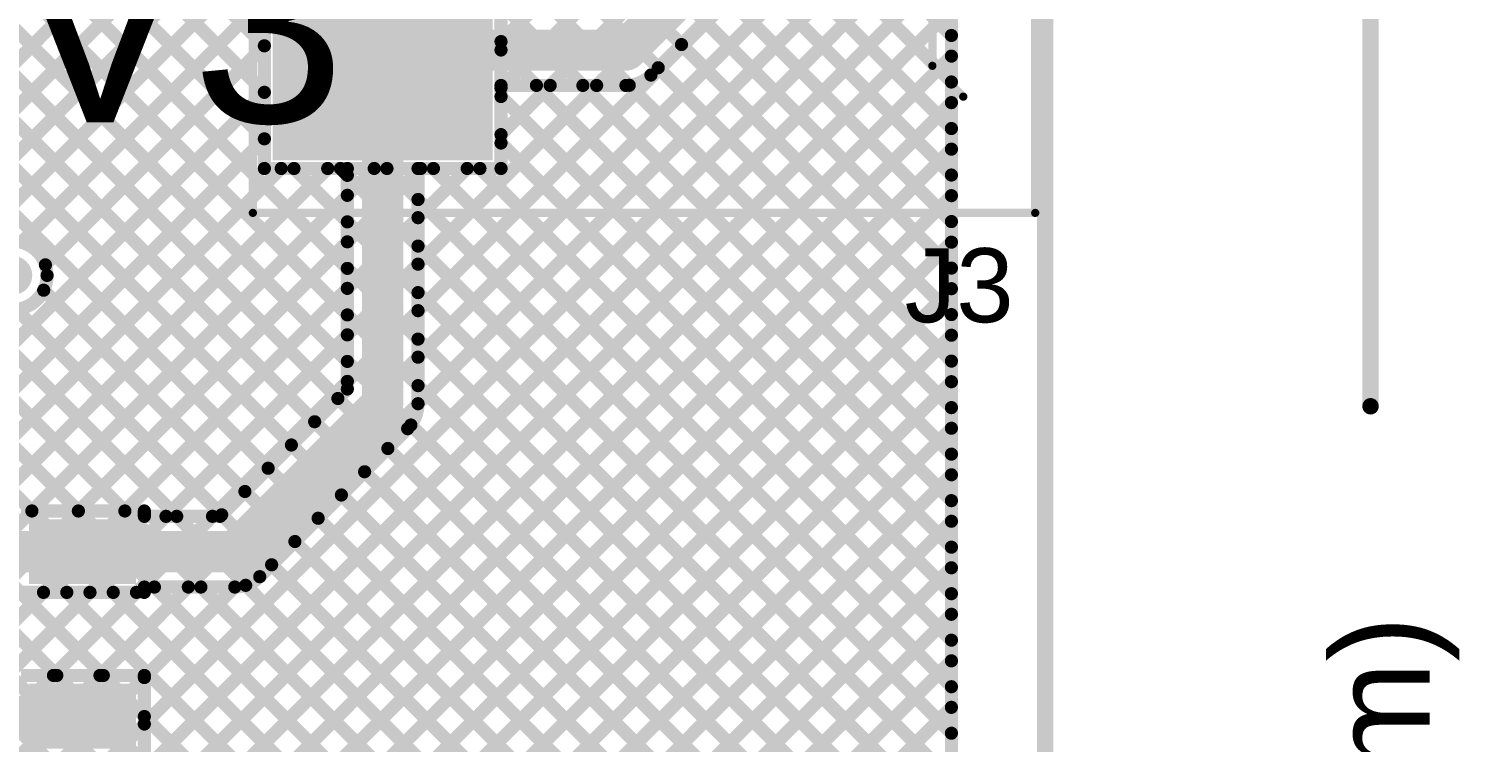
# Model space of a CAD drawing. Header units: millimetres. Extents: x -0.08 to 7.12, y -0.08 to 3.98.
# Drawn here: x 6.246 to 7.116, y 1.942 to 2.376 of the extents above; entities that cross this region are included whole.
import ezdxf

# ---------------------------------------------------------------- set-up
doc = ezdxf.new("R2010")
doc.units = ezdxf.units.MM
doc.header["$MEASUREMENT"] = 0
for name, color, linetype in [('BottomLayer', 5, 'Continuous'), ('BottomSolder', 6, 'Continuous'), ('Mechanical1', 6, 'Continuous'), ('Mechanical2', 216, 'Continuous'), ('MultiLayer', 9, 'Continuous'), ('PadHoleLayer', 156, 'Continuous'), ('TopLayer', 1, 'Continuous'), ('TopOverlay', 2, 'Continuous'), ('TopPaste', 8, 'Continuous'), ('TopSolder', 216, 'Continuous')]:
    doc.layers.add(name, color=color, linetype=linetype)
doc.styles.add('Arial', font='', dxfattribs={"height": 0.2})
doc.styles.get('Arial').set_extended_font_data('Arial')

# ---------------------------------------------------------------- blocks, each defined once
blk = doc.blocks.new('DB2ER_5_08_4P_GN_18')
at = {"layer": 'BottomLayer'}
blk.add_hatch(color=5, dxfattribs=at).paths.add_polyline_path([(-0.06299, 0.06299), (0.06299, 0.06299), (0.06299, -0.06299), (-0.06299, -0.06299)])
h = blk.add_hatch(color=5, dxfattribs=at)
edge = h.paths.add_edge_path()
edge.add_arc((0.2, 0), 0.06299, 0, 360)
h = blk.add_hatch(color=5, dxfattribs=at)
edge = h.paths.add_edge_path()
edge.add_arc((0.4, 0), 0.06299, 0, 360)
h = blk.add_hatch(color=5, dxfattribs=at)
edge = h.paths.add_edge_path()
edge.add_arc((0.6, 0), 0.06299, 0, 360)
at = {"layer": 'BottomSolder'}
blk.add_hatch(color=6, dxfattribs=at).paths.add_polyline_path([(-0.06699, 0.06699), (0.06699, 0.06699), (0.06699, -0.06699), (-0.06699, -0.06699)])
h = blk.add_hatch(color=6, dxfattribs=at)
edge = h.paths.add_edge_path()
edge.add_arc((0.2, 0), 0.06699, 0, 360)
h = blk.add_hatch(color=6, dxfattribs=at)
edge = h.paths.add_edge_path()
edge.add_arc((0.4, 0), 0.06699, 0, 360)
h = blk.add_hatch(color=6, dxfattribs=at)
edge = h.paths.add_edge_path()
edge.add_arc((0.6, 0), 0.06699, 0, 360)
at = {"layer": 'MultiLayer'}
blk.add_hatch(color=9, dxfattribs=at).paths.add_polyline_path([(-0.06299, 0.06299), (0.06299, 0.06299), (0.06299, -0.06299), (-0.06299, -0.06299)])
h = blk.add_hatch(color=9, dxfattribs=at)
edge = h.paths.add_edge_path()
edge.add_arc((0.2, 0), 0.06299, 0, 360)
h = blk.add_hatch(color=9, dxfattribs=at)
edge = h.paths.add_edge_path()
edge.add_arc((0.4, 0), 0.06299, 0, 360)
h = blk.add_hatch(color=9, dxfattribs=at)
edge = h.paths.add_edge_path()
edge.add_arc((0.6, 0), 0.06299, 0, 360)
at = {"layer": 'PadHoleLayer'}
h = blk.add_hatch(color=156, dxfattribs=at)
edge = h.paths.add_edge_path()
edge.add_arc((0, 0), 0.0315, 0, 360)
h = blk.add_hatch(color=156, dxfattribs=at)
edge = h.paths.add_edge_path()
edge.add_arc((0.2, 0), 0.0315, 0, 360)
h = blk.add_hatch(color=156, dxfattribs=at)
edge = h.paths.add_edge_path()
edge.add_arc((0.4, 0), 0.0315, 0, 360)
h = blk.add_hatch(color=156, dxfattribs=at)
edge = h.paths.add_edge_path()
edge.add_arc((0.6, 0), 0.0315, 0, 360)
at = {"layer": 'TopLayer'}
blk.add_hatch(color=1, dxfattribs=at).paths.add_polyline_path([(-0.06299, 0.06299), (0.06299, 0.06299), (0.06299, -0.06299), (-0.06299, -0.06299)])
h = blk.add_hatch(color=1, dxfattribs=at)
edge = h.paths.add_edge_path()
edge.add_arc((0.2, 0), 0.06299, 0, 360)
h = blk.add_hatch(color=1, dxfattribs=at)
edge = h.paths.add_edge_path()
edge.add_arc((0.4, 0), 0.06299, 0, 360)
h = blk.add_hatch(color=1, dxfattribs=at)
edge = h.paths.add_edge_path()
edge.add_arc((0.6, 0), 0.06299, 0, 360)
at = {"layer": 'TopSolder'}
blk.add_hatch(color=216, dxfattribs=at).paths.add_polyline_path([(-0.06699, 0.06699), (0.06699, 0.06699), (0.06699, -0.06699), (-0.06699, -0.06699)])
h = blk.add_hatch(color=216, dxfattribs=at)
edge = h.paths.add_edge_path()
edge.add_arc((0.2, 0), 0.06699, 0, 360)
h = blk.add_hatch(color=216, dxfattribs=at)
edge = h.paths.add_edge_path()
edge.add_arc((0.4, 0), 0.06699, 0, 360)
h = blk.add_hatch(color=216, dxfattribs=at)
edge = h.paths.add_edge_path()
edge.add_arc((0.6, 0), 0.06699, 0, 360)
at = {"layer": 'TopOverlay', "const_width": 0.005}
for points in [[(-0.099, 0.079), (-0.099, -0.397)], [(0.699, 0.079), (-0.099, 0.079)], [(0.699, 0.079), (0.699, -0.397)], [(-0.00956, -0.33443), (-0.02833, -0.3532)], [(-0.00956, -0.33443), (0.02699, -0.33443)], [(0.02699, -0.33443), (0.04576, -0.3532)], [(0.19344, -0.33343), (0.17467, -0.3522)], [(0.19344, -0.33343), (0.22999, -0.33343)], [(0.22999, -0.33343), (0.24876, -0.3522)], [(0.38414, -0.33443), (0.36537, -0.3532)], [(0.38414, -0.33443), (0.42069, -0.33443)], [(0.42069, -0.33443), (0.43946, -0.3532)], [(0.58414, -0.33443), (0.56537, -0.3532)], [(0.58414, -0.33443), (0.62069, -0.33443)], [(0.62069, -0.33443), (0.63946, -0.3532)], [(0.699, -0.397), (-0.099, -0.397)]]:
    blk.add_lwpolyline(points, dxfattribs=at)
at = {"layer": 'TopOverlay', "const_width": 0.0025}
for points in [[(-0.10025, 0.079, 1), (-0.09775, 0.079, 1)], [(-0.10025, 0.079, 1), (-0.09775, 0.079, 1)], [(0.69775, 0.079, 1), (0.70025, 0.079, 1)], [(0.69775, 0.079, 1), (0.70025, 0.079, 1)], [(-0.01081, -0.33443, 1), (-0.00831, -0.33443, 1)], [(-0.01081, -0.33443, 1), (-0.00831, -0.33443, 1)], [(0.02574, -0.33443, 1), (0.02824, -0.33443, 1)], [(0.02574, -0.33443, 1), (0.02824, -0.33443, 1)], [(0.19219, -0.33343, 1), (0.19469, -0.33343, 1)], [(0.19219, -0.33343, 1), (0.19469, -0.33343, 1)], [(0.22874, -0.33343, 1), (0.23124, -0.33343, 1)], [(0.22874, -0.33343, 1), (0.23124, -0.33343, 1)], [(0.38289, -0.33443, 1), (0.38539, -0.33443, 1)], [(0.38289, -0.33443, 1), (0.38539, -0.33443, 1)], [(0.41944, -0.33443, 1), (0.42194, -0.33443, 1)], [(0.41944, -0.33443, 1), (0.42194, -0.33443, 1)], [(0.58289, -0.33443, 1), (0.58539, -0.33443, 1)], [(0.58289, -0.33443, 1), (0.58539, -0.33443, 1)], [(0.61944, -0.33443, 1), (0.62194, -0.33443, 1)], [(0.61944, -0.33443, 1), (0.62194, -0.33443, 1)], [(-0.02958, -0.3532, 1), (-0.02708, -0.3532, 1)], [(0.04451, -0.3532, 1), (0.04701, -0.3532, 1)], [(0.17342, -0.3522, 1), (0.17592, -0.3522, 1)], [(0.24751, -0.3522, 1), (0.25001, -0.3522, 1)], [(0.36412, -0.3532, 1), (0.36662, -0.3532, 1)], [(0.43821, -0.3532, 1), (0.44071, -0.3532, 1)], [(0.56412, -0.3532, 1), (0.56662, -0.3532, 1)], [(0.63821, -0.3532, 1), (0.64071, -0.3532, 1)], [(-0.10025, -0.397, 1), (-0.09775, -0.397, 1)], [(-0.10025, -0.397, 1), (-0.09775, -0.397, 1)], [(0.69775, -0.397, 1), (0.70025, -0.397, 1)], [(0.69775, -0.397, 1), (0.70025, -0.397, 1)]]:
    blk.add_lwpolyline(points, format="xyb", close=True, dxfattribs=at)
blk = doc.blocks.new('SOP_4_2_54_27')
at = {"layer": 'TopLayer'}
for points in [[(-0.15157, 0.06575), (-0.09449, 0.06575), (-0.09449, 0.03425), (-0.15157, 0.03425)], [(0.09449, 0.06575), (0.15157, 0.06575), (0.15157, 0.03425), (0.09449, 0.03425)], [(-0.15157, -0.03425), (-0.09449, -0.03425), (-0.09449, -0.06575), (-0.15157, -0.06575)], [(0.09449, -0.03425), (0.15157, -0.03425), (0.15157, -0.06575), (0.09449, -0.06575)]]:
    blk.add_hatch(color=1, dxfattribs=at).paths.add_polyline_path(points)
at = {"layer": 'TopPaste'}
for points in [[(-0.15157, 0.06575), (-0.09449, 0.06575), (-0.09449, 0.03425), (-0.15157, 0.03425)], [(0.09449, 0.06575), (0.15157, 0.06575), (0.15157, 0.03425), (0.09449, 0.03425)], [(-0.15157, -0.03425), (-0.09449, -0.03425), (-0.09449, -0.06575), (-0.15157, -0.06575)], [(0.09449, -0.03425), (0.15157, -0.03425), (0.15157, -0.06575), (0.09449, -0.06575)]]:
    blk.add_hatch(color=8, dxfattribs=at).paths.add_polyline_path(points)
at = {"layer": 'TopSolder'}
for points in [[(-0.15557, 0.06975), (-0.09049, 0.06975), (-0.09049, 0.03025), (-0.15557, 0.03025)], [(0.09049, 0.06975), (0.15557, 0.06975), (0.15557, 0.03025), (0.09049, 0.03025)], [(-0.15557, -0.03025), (-0.09049, -0.03025), (-0.09049, -0.06975), (-0.15557, -0.06975)], [(0.09049, -0.03025), (0.15557, -0.03025), (0.15557, -0.06975), (0.09049, -0.06975)]]:
    blk.add_hatch(color=216, dxfattribs=at).paths.add_polyline_path(points)
at = {"layer": 'TopOverlay', "const_width": 0.005}
for points in [[(-0.052, 0.081), (0.066, 0.081)], [(-0.163, 0.048), (-0.163, 0.058)], [(-0.163, 0.058), (-0.158, 0.053)], [(-0.163, 0.048), (-0.158, 0.053)], [(-0.052, -0.081), (0.066, -0.081)]]:
    blk.add_lwpolyline(points, dxfattribs=at)
at = {"layer": 'TopOverlay', "const_width": 0.0025}
for points in [[(-0.05325, 0.081, 1), (-0.05075, 0.081, 1)], [(0.06475, 0.081, 1), (0.06725, 0.081, 1)], [(-0.16425, 0.058, 1), (-0.16175, 0.058, 1)], [(-0.16425, 0.058, 1), (-0.16175, 0.058, 1)], [(-0.15925, 0.053, 1), (-0.15675, 0.053, 1)], [(-0.15925, 0.053, 1), (-0.15675, 0.053, 1)], [(-0.16425, 0.048, 1), (-0.16175, 0.048, 1)], [(-0.16425, 0.048, 1), (-0.16175, 0.048, 1)], [(-0.05325, -0.081, 1), (-0.05075, -0.081, 1)], [(0.06475, -0.081, 1), (0.06725, -0.081, 1)]]:
    blk.add_lwpolyline(points, format="xyb", close=True, dxfattribs=at)

msp = doc.modelspace()

# ---------------------------------------------------------------- hatches: boundary and pattern name
at = {"layer": 'BottomLayer'}
h = msp.add_hatch(color=5, dxfattribs=at)
edge = h.paths.add_edge_path()
edge.add_arc((6.236, 2.226), 0.01181, 0, 360)
at = {"layer": 'TopLayer'}
h = msp.add_hatch(color=1, dxfattribs=at)
edge = h.paths.add_edge_path()
edge.add_arc((6.236, 2.226), 0.01181, 0, 360)

# ---------------------------------------------------------------- linework, layer by layer
at = {"layer": 'BottomLayer', "const_width": 0.008}
for points in [[(6.807, 1.435), (6.807, 3.6991)], [(5.57954, 3.17507), (6.38901, 2.3656)], [(5.5654, 3.16092), (6.38901, 2.33731)], [(5.55126, 3.14678), (6.38901, 2.30903)], [(5.53712, 3.13264), (6.807, 1.86275)], [(5.52297, 3.1185), (6.807, 1.83447)], [(5.50883, 3.10435), (6.807, 1.80619)], [(5.49469, 3.09021), (6.807, 1.7779)], [(5.48055, 3.07607), (6.807, 1.74962)], [(5.4664, 3.06193), (6.807, 1.72133)], [(5.45226, 3.04779), (6.807, 1.69305)], [(6.48407, 2.6948), (6.807, 2.37187)], [(6.45957, 2.69102), (6.807, 2.34359)], [(6.53299, 2.36817), (6.807, 2.64218)], [(6.53299, 2.33989), (6.807, 2.6139)], [(6.5234, 2.5989), (6.807, 2.3153)], [(6.53299, 2.3116), (6.807, 2.58561)], [(6.17701, 1.92734), (6.807, 2.55733)], [(6.53297, 2.56105), (6.807, 2.28702)], [(6.17701, 1.89905), (6.807, 2.52904)], [(6.5283, 2.53743), (6.807, 2.25873)], [(6.12298, 2.241), (6.40272, 2.52074)], [(6.51818, 2.51926), (6.807, 2.23045)], [(6.15126, 2.241), (6.41659, 2.50633)], [(6.50395, 2.50522), (6.807, 2.20217)], [(6.17701, 1.87077), (6.807, 2.50076)], [(6.17954, 2.241), (6.43458, 2.49603)], [(6.48556, 2.49533), (6.807, 2.17388)], [(6.18447, 1.84994), (6.807, 2.47248)], [(6.19861, 1.8358), (6.807, 2.44419)], [(6.38901, 2.29101), (6.38901, 2.43499)], [(6.53299, 2.29101), (6.53299, 2.43499)], [(6.20783, 2.241), (6.38901, 2.42218)], [(6.21275, 1.82166), (6.807, 2.41591)], [(6.53299, 2.4196), (6.807, 2.1456)], [(6.24125, 2.24614), (6.38901, 2.39389)], [(6.53299, 2.39132), (6.807, 2.11731)], [(6.22689, 1.80751), (6.807, 2.38762)], [(6.2558, 2.2324), (6.38901, 2.36561)], [(6.24103, 1.79337), (6.807, 2.35934)], [(6.53299, 2.36304), (6.807, 2.08903)], [(6.17701, 2.12533), (6.38901, 2.33733)], [(6.25518, 1.77923), (6.807, 2.33105)], [(6.53299, 2.33475), (6.807, 2.06074)], [(6.17701, 2.09704), (6.38901, 2.30904)], [(6.26932, 1.76509), (6.807, 2.30277)], [(6.53299, 2.30647), (6.807, 2.03246)], [(6.17701, 1.98391), (6.48411, 2.29101)], [(6.17701, 1.95562), (6.5124, 2.29101)], [(6.17701, 2.04047), (6.42754, 2.29101)], [(6.17701, 2.06876), (6.39926, 2.29101)], [(6.17701, 2.01219), (6.45583, 2.29101)], [(6.38901, 2.29101), (6.53299, 2.29101)], [(6.40703, 2.29101), (6.807, 1.89104)], [(6.43531, 2.29101), (6.807, 1.91932)], [(6.4636, 2.29101), (6.807, 1.94761)], [(6.49188, 2.29101), (6.807, 1.97589)], [(6.52017, 2.29101), (6.807, 2.00418)], [(6.28346, 1.75095), (6.807, 2.27449)], [(6.2976, 1.7368), (6.807, 2.2462)], [(6.25476, 2.217), (6.807, 1.66476)], [(6.31174, 1.72266), (6.807, 2.21792)], [(6.17591, 2.211), (6.807, 1.57991)], [(6.2042, 2.211), (6.807, 1.6082)], [(6.23818, 2.2053), (6.807, 1.63648)], [(6.32589, 1.70852), (6.807, 2.18963)], [(6.17701, 2.18162), (6.807, 1.55163)], [(6.34003, 1.69438), (6.807, 2.16135)], [(6.17701, 2.15333), (6.807, 1.52334)], [(6.35417, 1.68023), (6.807, 2.13306)], [(6.17701, 2.12505), (6.807, 1.49506)], [(6.36831, 1.66609), (6.807, 2.10478)], [(6.17701, 2.09677), (6.807, 1.46677)], [(6.38246, 1.65195), (6.807, 2.0765)], [(6.17701, 2.06848), (6.807, 1.43849)], [(6.3966, 1.63781), (6.807, 2.04821)], [(6.17701, 2.0402), (6.78221, 1.435)], [(6.41074, 1.62367), (6.807, 2.01993)], [(6.17701, 2.01192), (6.75393, 1.435)], [(6.42488, 1.60952), (6.807, 1.99164)], [(6.43902, 1.59538), (6.807, 1.96336)]]:
    msp.add_lwpolyline(points, dxfattribs=at)
at = {"layer": 'BottomLayer', "const_width": 0.004}
for points in [[(6.38701, 2.36561, 1), (6.39101, 2.36561, 1)], [(6.38701, 2.3656, 1), (6.39101, 2.3656, 1)], [(6.53099, 2.36817, 1), (6.53499, 2.36817, 1)], [(6.805, 2.37187, 1), (6.809, 2.37187, 1)], [(6.53099, 2.36304, 1), (6.53499, 2.36304, 1)], [(6.805, 2.35934, 1), (6.809, 2.35934, 1)], [(6.53099, 2.33989, 1), (6.53499, 2.33989, 1)], [(6.805, 2.34359, 1), (6.809, 2.34359, 1)], [(6.38701, 2.33733, 1), (6.39101, 2.33733, 1)], [(6.38701, 2.33731, 1), (6.39101, 2.33731, 1)], [(6.53099, 2.33475, 1), (6.53499, 2.33475, 1)], [(6.805, 2.33105, 1), (6.809, 2.33105, 1)], [(6.53099, 2.3116, 1), (6.53499, 2.3116, 1)], [(6.805, 2.3153, 1), (6.809, 2.3153, 1)], [(6.38701, 2.30904, 1), (6.39101, 2.30904, 1)], [(6.38701, 2.30903, 1), (6.39101, 2.30903, 1)], [(6.53099, 2.30647, 1), (6.53499, 2.30647, 1)], [(6.805, 2.30277, 1), (6.809, 2.30277, 1)], [(6.38701, 2.29101, 1), (6.39101, 2.29101, 1)], [(6.38701, 2.29101, 1), (6.39101, 2.29101, 1)], [(6.39726, 2.29101, 1), (6.40126, 2.29101, 1)], [(6.40503, 2.29101, 1), (6.40903, 2.29101, 1)], [(6.42554, 2.29101, 1), (6.42954, 2.29101, 1)], [(6.43331, 2.29101, 1), (6.43731, 2.29101, 1)], [(6.45383, 2.29101, 1), (6.45783, 2.29101, 1)], [(6.4616, 2.29101, 1), (6.4656, 2.29101, 1)], [(6.48211, 2.29101, 1), (6.48611, 2.29101, 1)], [(6.48988, 2.29101, 1), (6.49388, 2.29101, 1)], [(6.5104, 2.29101, 1), (6.5144, 2.29101, 1)], [(6.51817, 2.29101, 1), (6.52217, 2.29101, 1)], [(6.53099, 2.29101, 1), (6.53499, 2.29101, 1)], [(6.53099, 2.29101, 1), (6.53499, 2.29101, 1)], [(6.805, 2.28702, 1), (6.809, 2.28702, 1)], [(6.805, 2.27449, 1), (6.809, 2.27449, 1)], [(6.805, 2.25873, 1), (6.809, 2.25873, 1)], [(6.805, 2.2462, 1), (6.809, 2.2462, 1)], [(6.2538, 2.2324, 1), (6.2578, 2.2324, 1)], [(6.25481, 2.226, 1), (6.25881, 2.226, 1)], [(6.25481, 2.226, 1), (6.25881, 2.226, 1)], [(6.805, 2.23045, 1), (6.809, 2.23045, 1)], [(6.25276, 2.217, 1), (6.25676, 2.217, 1)], [(6.805, 2.21792, 1), (6.809, 2.21792, 1)], [(6.805, 2.20217, 1), (6.809, 2.20217, 1)], [(6.805, 2.18963, 1), (6.809, 2.18963, 1)], [(6.805, 2.17388, 1), (6.809, 2.17388, 1)], [(6.805, 2.16135, 1), (6.809, 2.16135, 1)], [(6.805, 2.1456, 1), (6.809, 2.1456, 1)], [(6.805, 2.13306, 1), (6.809, 2.13306, 1)], [(6.805, 2.11731, 1), (6.809, 2.11731, 1)], [(6.805, 2.10478, 1), (6.809, 2.10478, 1)], [(6.805, 2.08903, 1), (6.809, 2.08903, 1)], [(6.805, 2.0765, 1), (6.809, 2.0765, 1)], [(6.805, 2.06074, 1), (6.809, 2.06074, 1)], [(6.805, 2.04821, 1), (6.809, 2.04821, 1)], [(6.805, 2.03246, 1), (6.809, 2.03246, 1)], [(6.805, 2.01993, 1), (6.809, 2.01993, 1)], [(6.805, 2.00418, 1), (6.809, 2.00418, 1)], [(6.805, 1.99164, 1), (6.809, 1.99164, 1)], [(6.805, 1.97589, 1), (6.809, 1.97589, 1)], [(6.805, 1.96336, 1), (6.809, 1.96336, 1)], [(6.805, 1.94761, 1), (6.809, 1.94761, 1)]]:
    msp.add_lwpolyline(points, format="xyb", close=True, dxfattribs=at)
at = {"layer": 'BottomLayer', "const_width": 0.008}
for points in [[(6.22157, 2.241, -0.661143), (6.25681, 2.226)], [(6.25681, 2.226, -0.661143), (6.22157, 2.211)]]:
    msp.add_lwpolyline(points, format="xyb", dxfattribs=at)
at = {"layer": 'Mechanical1', "const_width": 0.01}
msp.add_lwpolyline([(7.062, 2.14641), (7.062, 3.832)], dxfattribs=at)
at = {"layer": 'Mechanical1', "const_width": 0.005}
msp.add_lwpolyline([(7.0595, 2.14641, 1), (7.0645, 2.14641, 1)], format="xyb", close=True, dxfattribs=at)
at = {"layer": 'Mechanical2', "const_width": 0.01}
msp.add_lwpolyline([(6.864, 3.832), (6.864, -0.079)], dxfattribs=at)
at = {"layer": 'TopLayer'}
for points, const_width in [([(6.807, 1.435), (6.807, 3.6991)], 0.008), ([(5.0737, 3.5112), (6.43375, 2.15115)], 0.008), ([(5.10199, 3.5112), (6.4395, 2.17369)], 0.008), ([(5.13027, 3.5112), (6.4395, 2.20197)], 0.008), ([(5.15856, 3.5112), (6.4395, 2.23025)], 0.008), ([(5.18684, 3.5112), (6.38901, 2.30903)], 0.008), ([(5.21513, 3.5112), (6.38901, 2.33731)], 0.008), ([(5.24341, 3.5112), (6.38901, 2.3656)], 0.008), ([(5.444, 3.11262), (6.41961, 2.13701)], 0.008), ([(5.444, 3.08433), (6.40546, 2.12287)], 0.008), ([(5.444, 3.05605), (6.39132, 2.10873)], 0.008), ([(6.4825, 2.20454), (6.807, 2.52904)], 0.008), ([(5.95898, 2.077), (6.40272, 2.52074)], 0.008), ([(6.15843, 2.24817), (6.41659, 2.50633)], 0.008), ([(6.18672, 2.24817), (6.43458, 2.49603)], 0.008), ([(6.4825, 2.17626), (6.807, 2.50076)], 0.008), ([(6.609, 2.363), (6.717, 2.471)], 0.025), ([(6.4825, 2.14798), (6.807, 2.47248)], 0.008), ([(6.6242, 2.3478), (6.7322, 2.4558)], 0.008), ([(6.72764, 2.45123), (6.807, 2.37187)], 0.008), ([(6.316, 1.95319), (6.807, 2.44419)], 0.008), ([(6.38901, 2.29101), (6.38901, 2.43499)], 0.008), ([(6.7135, 2.43709), (6.807, 2.34359)], 0.008), ([(5.92509, 1.534), (6.807, 2.41591)], 0.008), ([(6.21411, 2.24729), (6.38901, 2.42218)], 0.008), ([(6.69935, 2.42295), (6.807, 2.3153)], 0.008), ([(6.68521, 2.40881), (6.807, 2.28702)], 0.008), ([(6.24125, 2.24614), (6.38901, 2.39389)], 0.008), ([(6.67107, 2.39466), (6.807, 2.25873)], 0.008), ([(5.95338, 1.534), (6.807, 2.38762)], 0.008), ([(6.65693, 2.38052), (6.807, 2.23045)], 0.008), ([(6.2558, 2.2324), (6.38901, 2.36561)], 0.008), ([(6.461, 2.363), (6.609, 2.363)], 0.025), ([(6.461, 2.148), (6.461, 2.363)], 0.025), ([(6.64279, 2.36638), (6.807, 2.20217)], 0.008), ([(5.98166, 1.534), (6.807, 2.35934)], 0.008), ([(6.62864, 2.35224), (6.807, 2.17388)], 0.008), ([(6.4825, 2.23283), (6.59117, 2.3415)], 0.008), ([(6.53299, 2.3415), (6.609, 2.3415)], 0.008), ([(6.53299, 2.3116), (6.56289, 2.3415)], 0.008), ([(6.53299, 2.29101), (6.53299, 2.3415)], 0.008), ([(6.55453, 2.3415), (6.807, 2.08903)], 0.008), ([(6.58281, 2.3415), (6.807, 2.11731)], 0.008), ([(6.611, 2.34159), (6.807, 2.1456)], 0.008), ([(6.00995, 1.534), (6.807, 2.33105)], 0.008), ([(6.08318, 2.0315), (6.38901, 2.33733)], 0.008), ([(6.53299, 2.33475), (6.807, 2.06074)], 0.008), ([(6.03823, 1.534), (6.807, 2.30277)], 0.008), ([(6.11147, 2.0315), (6.38901, 2.30904)], 0.008), ([(6.53299, 2.30647), (6.807, 2.03246)], 0.008), ([(6.18775, 2.0795), (6.39926, 2.29101)], 0.008), ([(6.21603, 2.0795), (6.42754, 2.29101)], 0.008), ([(6.38901, 2.29101), (6.4395, 2.29101)], 0.008), ([(6.40703, 2.29101), (6.4395, 2.25854)], 0.008), ([(6.43531, 2.29101), (6.4395, 2.28682)], 0.008), ([(6.4395, 2.15691), (6.4395, 2.29101)], 0.008), ([(6.4825, 2.29101), (6.53299, 2.29101)], 0.008), ([(6.4825, 2.26111), (6.5124, 2.29101)], 0.008), ([(6.4825, 2.148), (6.4825, 2.29101)], 0.008), ([(6.49188, 2.29101), (6.807, 1.97589)], 0.008), ([(6.52017, 2.29101), (6.807, 2.00418)], 0.008), ([(6.06651, 1.534), (6.807, 2.27449)], 0.008), ([(6.24757, 2.08275), (6.4395, 2.27468)], 0.008), ([(6.4825, 2.27211), (6.807, 1.94761)], 0.008), ([(6.0948, 1.534), (6.807, 2.2462)], 0.008), ([(6.27585, 2.08275), (6.4395, 2.2464)], 0.008), ([(6.4825, 2.24382), (6.807, 1.91932)], 0.008), ([(6.12308, 1.534), (6.807, 2.21792)], 0.008), ([(6.25476, 2.217), (6.37718, 2.09458)], 0.008), ([(6.30414, 2.08275), (6.4395, 2.21811)], 0.008), ([(6.4825, 2.21554), (6.807, 1.89104)], 0.008), ([(6.18508, 2.20183), (6.30416, 2.08275)], 0.008), ([(6.21337, 2.20183), (6.3357, 2.0795)], 0.008), ([(6.23818, 2.2053), (6.36304, 2.08044)], 0.008), ([(6.15137, 1.534), (6.807, 2.18963)], 0.008), ([(6.32917, 2.0795), (6.4395, 2.18983)], 0.008), ([(6.1768, 2.18183), (6.27588, 2.08275)], 0.008), ([(6.4825, 2.18725), (6.807, 1.86275)], 0.008), ([(6.16488, 2.16546), (6.24759, 2.08275)], 0.008), ([(6.18086, 1.53521), (6.807, 2.16135)], 0.008), ([(6.35746, 2.0795), (6.4395, 2.16154)], 0.008), ([(6.36209, 2.0795), (6.4395, 2.15691)], 0.008), ([(6.371, 2.058), (6.461, 2.148)], 0.025), ([(6.4825, 2.15897), (6.807, 1.83447)], 0.008), ([(6.20794, 1.534), (6.807, 2.13306)], 0.008), ([(6.3862, 2.0428), (6.4762, 2.1328)], 0.008), ([(6.47815, 2.13503), (6.807, 1.80619)], 0.008), ([(6.46415, 2.12075), (6.807, 1.7779)], 0.008), ([(6.23622, 1.534), (6.807, 2.10478)], 0.008), ([(6.45001, 2.10661), (6.807, 1.74962)], 0.008), ([(6.43587, 2.09246), (6.807, 1.72133)], 0.008), ([(6.24091, 2.08275), (6.316, 2.08275)], 0.008), ([(6.256, 1.5255), (6.807, 2.0765)], 0.008), ([(6.316, 2.0795), (6.316, 2.08275)], 0.008), ([(6.316, 2.0795), (6.36209, 2.0795)], 0.008), ([(6.42173, 2.07832), (6.807, 1.69305)], 0.008), ([(6.173, 2.058), (6.27845, 2.058)], 0.025), ([(6.27845, 2.058), (6.371, 2.058)], 0.025), ([(6.40758, 2.06418), (6.807, 1.66476)], 0.008), ([(6.29479, 1.536), (6.807, 2.04821)], 0.008), ([(6.39344, 2.05004), (6.807, 1.63648)], 0.008), ([(6.20089, 1.9795), (6.25464, 2.03325)], 0.008), ([(6.20899, 2.0365), (6.26274, 1.98275)], 0.008), ([(6.22917, 1.9795), (6.28292, 2.03325)], 0.008), ([(6.23727, 2.0365), (6.29103, 1.98275)], 0.008), ([(6.24091, 2.03325), (6.316, 2.03325)], 0.008), ([(6.2607, 1.98275), (6.31121, 2.03325)], 0.008), ([(6.26881, 2.03325), (6.807, 1.49506)], 0.008), ([(6.28899, 1.98275), (6.34274, 2.0365)], 0.008), ([(6.29709, 2.03325), (6.807, 1.52334)], 0.008), ([(6.316, 2.03325), (6.316, 2.0365)], 0.008), ([(6.316, 1.98147), (6.37102, 2.0365)], 0.008), ([(6.316, 2.0365), (6.371, 2.0365)], 0.008), ([(6.32213, 2.0365), (6.807, 1.55163)], 0.008), ([(6.35041, 2.0365), (6.807, 1.57991)], 0.008), ([(6.37764, 2.03755), (6.807, 1.6082)], 0.008), ([(6.32307, 1.536), (6.807, 2.01993)], 0.008), ([(6.35136, 1.536), (6.807, 1.99164)], 0.008), ([(6.24091, 1.98275), (6.316, 1.98275)], 0.008), ([(6.316, 1.93325), (6.316, 1.98275)], 0.008), ([(6.147, 1.958), (6.27845, 1.958)], 0.025), ([(6.37964, 1.536), (6.807, 1.96336)], 0.008), ([(6.316, 1.95778), (6.807, 1.46677)], 0.008)]:
    msp.add_lwpolyline(points, dxfattribs=dict(at, const_width=const_width))
for points, const_width in [([(6.38701, 2.36561, 1), (6.39101, 2.36561, 1)], 0.004), ([(6.38701, 2.3656, 1), (6.39101, 2.3656, 1)], 0.004), ([(6.45475, 2.363, 1), (6.46725, 2.363, 1)], 0.0125), ([(6.45475, 2.363, 1), (6.46725, 2.363, 1)], 0.0125), ([(6.60275, 2.363, 1), (6.61525, 2.363, 1)], 0.0125), ([(6.60275, 2.363, 1), (6.61525, 2.363, 1)], 0.0125), ([(6.64079, 2.36638, 1), (6.64479, 2.36638, 1)], 0.004), ([(6.805, 2.37187, 1), (6.809, 2.37187, 1)], 0.004), ([(6.805, 2.35934, 1), (6.809, 2.35934, 1)], 0.004), ([(6.6222, 2.3478, 1), (6.6262, 2.3478, 1)], 0.004), ([(6.6222, 2.3478, 1), (6.6262, 2.3478, 1)], 0.004), ([(6.6222, 2.3478, 1), (6.6262, 2.3478, 1)], 0.004), ([(6.62664, 2.35224, 1), (6.63064, 2.35224, 1)], 0.004), ([(6.53099, 2.3415, 1), (6.53499, 2.3415, 1)], 0.004), ([(6.53099, 2.3415, 1), (6.53499, 2.3415, 1)], 0.004), ([(6.55253, 2.3415, 1), (6.55653, 2.3415, 1)], 0.004), ([(6.56089, 2.3415, 1), (6.56489, 2.3415, 1)], 0.004), ([(6.58081, 2.3415, 1), (6.58481, 2.3415, 1)], 0.004), ([(6.58917, 2.3415, 1), (6.59317, 2.3415, 1)], 0.004), ([(6.607, 2.3415, 1), (6.611, 2.3415, 1)], 0.004), ([(6.607, 2.3415, 1), (6.611, 2.3415, 1)], 0.004), ([(6.607, 2.3415, 1), (6.611, 2.3415, 1)], 0.004), ([(6.609, 2.34159, 1), (6.613, 2.34159, 1)], 0.004), ([(6.805, 2.34359, 1), (6.809, 2.34359, 1)], 0.004), ([(6.38701, 2.33733, 1), (6.39101, 2.33733, 1)], 0.004), ([(6.38701, 2.33731, 1), (6.39101, 2.33731, 1)], 0.004), ([(6.53099, 2.33475, 1), (6.53499, 2.33475, 1)], 0.004), ([(6.805, 2.33105, 1), (6.809, 2.33105, 1)], 0.004), ([(6.53099, 2.3116, 1), (6.53499, 2.3116, 1)], 0.004), ([(6.805, 2.3153, 1), (6.809, 2.3153, 1)], 0.004), ([(6.38701, 2.30904, 1), (6.39101, 2.30904, 1)], 0.004), ([(6.38701, 2.30903, 1), (6.39101, 2.30903, 1)], 0.004), ([(6.53099, 2.30647, 1), (6.53499, 2.30647, 1)], 0.004), ([(6.805, 2.30277, 1), (6.809, 2.30277, 1)], 0.004), ([(6.38701, 2.29101, 1), (6.39101, 2.29101, 1)], 0.004), ([(6.38701, 2.29101, 1), (6.39101, 2.29101, 1)], 0.004), ([(6.39726, 2.29101, 1), (6.40126, 2.29101, 1)], 0.004), ([(6.40503, 2.29101, 1), (6.40903, 2.29101, 1)], 0.004), ([(6.42554, 2.29101, 1), (6.42954, 2.29101, 1)], 0.004), ([(6.43331, 2.29101, 1), (6.43731, 2.29101, 1)], 0.004), ([(6.4375, 2.29101, 1), (6.4415, 2.29101, 1)], 0.004), ([(6.4375, 2.29101, 1), (6.4415, 2.29101, 1)], 0.004), ([(6.4375, 2.28682, 1), (6.4415, 2.28682, 1)], 0.004), ([(6.4805, 2.29101, 1), (6.4845, 2.29101, 1)], 0.004), ([(6.4805, 2.29101, 1), (6.4845, 2.29101, 1)], 0.004), ([(6.48988, 2.29101, 1), (6.49388, 2.29101, 1)], 0.004), ([(6.5104, 2.29101, 1), (6.5144, 2.29101, 1)], 0.004), ([(6.51817, 2.29101, 1), (6.52217, 2.29101, 1)], 0.004), ([(6.53099, 2.29101, 1), (6.53499, 2.29101, 1)], 0.004), ([(6.53099, 2.29101, 1), (6.53499, 2.29101, 1)], 0.004), ([(6.805, 2.28702, 1), (6.809, 2.28702, 1)], 0.004), ([(6.4375, 2.27468, 1), (6.4415, 2.27468, 1)], 0.004), ([(6.4805, 2.27211, 1), (6.4845, 2.27211, 1)], 0.004), ([(6.805, 2.27449, 1), (6.809, 2.27449, 1)], 0.004), ([(6.4805, 2.26111, 1), (6.4845, 2.26111, 1)], 0.004), ([(6.4375, 2.25854, 1), (6.4415, 2.25854, 1)], 0.004), ([(6.805, 2.25873, 1), (6.809, 2.25873, 1)], 0.004), ([(6.4375, 2.2464, 1), (6.4415, 2.2464, 1)], 0.004), ([(6.4805, 2.24382, 1), (6.4845, 2.24382, 1)], 0.004), ([(6.805, 2.2462, 1), (6.809, 2.2462, 1)], 0.004), ([(6.2538, 2.2324, 1), (6.2578, 2.2324, 1)], 0.004), ([(6.25481, 2.226, 1), (6.25881, 2.226, 1)], 0.004), ([(6.25481, 2.226, 1), (6.25881, 2.226, 1)], 0.004), ([(6.4375, 2.23025, 1), (6.4415, 2.23025, 1)], 0.004), ([(6.4805, 2.23283, 1), (6.4845, 2.23283, 1)], 0.004), ([(6.805, 2.23045, 1), (6.809, 2.23045, 1)], 0.004), ([(6.25276, 2.217, 1), (6.25676, 2.217, 1)], 0.004), ([(6.4375, 2.21811, 1), (6.4415, 2.21811, 1)], 0.004), ([(6.805, 2.21792, 1), (6.809, 2.21792, 1)], 0.004), ([(6.4805, 2.21554, 1), (6.4845, 2.21554, 1)], 0.004), ([(6.4375, 2.20197, 1), (6.4415, 2.20197, 1)], 0.004), ([(6.4805, 2.20454, 1), (6.4845, 2.20454, 1)], 0.004), ([(6.805, 2.20217, 1), (6.809, 2.20217, 1)], 0.004), ([(6.4375, 2.18983, 1), (6.4415, 2.18983, 1)], 0.004), ([(6.805, 2.18963, 1), (6.809, 2.18963, 1)], 0.004), ([(6.4805, 2.18725, 1), (6.4845, 2.18725, 1)], 0.004), ([(6.4375, 2.17369, 1), (6.4415, 2.17369, 1)], 0.004), ([(6.4805, 2.17626, 1), (6.4845, 2.17626, 1)], 0.004), ([(6.805, 2.17388, 1), (6.809, 2.17388, 1)], 0.004), ([(6.4375, 2.16154, 1), (6.4415, 2.16154, 1)], 0.004), ([(6.4375, 2.15691, 1), (6.4415, 2.15691, 1)], 0.004), ([(6.4375, 2.15691, 1), (6.4415, 2.15691, 1)], 0.004), ([(6.45475, 2.148, 1), (6.46725, 2.148, 1)], 0.0125), ([(6.45475, 2.148, 1), (6.46725, 2.148, 1)], 0.0125), ([(6.4805, 2.15897, 1), (6.4845, 2.15897, 1)], 0.004), ([(6.805, 2.16135, 1), (6.809, 2.16135, 1)], 0.004), ([(6.43175, 2.15115, 1), (6.43575, 2.15115, 1)], 0.004), ([(6.4805, 2.148, 1), (6.4845, 2.148, 1)], 0.004), ([(6.4805, 2.148, 1), (6.4845, 2.148, 1)], 0.004), ([(6.4805, 2.148, 1), (6.4845, 2.148, 1)], 0.004), ([(6.4805, 2.14798, 1), (6.4845, 2.14798, 1)], 0.004), ([(6.805, 2.1456, 1), (6.809, 2.1456, 1)], 0.004), ([(6.41761, 2.13701, 1), (6.42161, 2.13701, 1)], 0.004), ([(6.4742, 2.1328, 1), (6.4782, 2.1328, 1)], 0.004), ([(6.4742, 2.1328, 1), (6.4782, 2.1328, 1)], 0.004), ([(6.4742, 2.1328, 1), (6.4782, 2.1328, 1)], 0.004), ([(6.47615, 2.13503, 1), (6.48015, 2.13503, 1)], 0.004), ([(6.805, 2.13306, 1), (6.809, 2.13306, 1)], 0.004), ([(6.40346, 2.12287, 1), (6.40746, 2.12287, 1)], 0.004), ([(6.46215, 2.12075, 1), (6.46615, 2.12075, 1)], 0.004), ([(6.805, 2.11731, 1), (6.809, 2.11731, 1)], 0.004), ([(6.38932, 2.10873, 1), (6.39332, 2.10873, 1)], 0.004), ([(6.44801, 2.10661, 1), (6.45201, 2.10661, 1)], 0.004), ([(6.805, 2.10478, 1), (6.809, 2.10478, 1)], 0.004), ([(6.37518, 2.09458, 1), (6.37918, 2.09458, 1)], 0.004), ([(6.43387, 2.09246, 1), (6.43787, 2.09246, 1)], 0.004), ([(6.805, 2.08903, 1), (6.809, 2.08903, 1)], 0.004), ([(6.24557, 2.08275, 1), (6.24957, 2.08275, 1)], 0.004), ([(6.24559, 2.08275, 1), (6.24959, 2.08275, 1)], 0.004), ([(6.27385, 2.08275, 1), (6.27785, 2.08275, 1)], 0.004), ([(6.27388, 2.08275, 1), (6.27788, 2.08275, 1)], 0.004), ([(6.30214, 2.08275, 1), (6.30614, 2.08275, 1)], 0.004), ([(6.30216, 2.08275, 1), (6.30616, 2.08275, 1)], 0.004), ([(6.314, 2.08275, 1), (6.318, 2.08275, 1)], 0.004), ([(6.314, 2.08275, 1), (6.318, 2.08275, 1)], 0.004), ([(6.314, 2.0795, 1), (6.318, 2.0795, 1)], 0.004), ([(6.314, 2.0795, 1), (6.318, 2.0795, 1)], 0.004), ([(6.32717, 2.0795, 1), (6.33117, 2.0795, 1)], 0.004), ([(6.3337, 2.0795, 1), (6.3377, 2.0795, 1)], 0.004), ([(6.35546, 2.0795, 1), (6.35946, 2.0795, 1)], 0.004), ([(6.36009, 2.0795, 1), (6.36409, 2.0795, 1)], 0.004), ([(6.36009, 2.0795, 1), (6.36409, 2.0795, 1)], 0.004), ([(6.36104, 2.08044, 1), (6.36504, 2.08044, 1)], 0.004), ([(6.41973, 2.07832, 1), (6.42373, 2.07832, 1)], 0.004), ([(6.805, 2.0765, 1), (6.809, 2.0765, 1)], 0.004), ([(6.2722, 2.058, 1), (6.2847, 2.058, 1)], 0.0125), ([(6.2722, 2.058, 1), (6.2847, 2.058, 1)], 0.0125), ([(6.36475, 2.058, 1), (6.37725, 2.058, 1)], 0.0125), ([(6.36475, 2.058, 1), (6.37725, 2.058, 1)], 0.0125), ([(6.40558, 2.06418, 1), (6.40958, 2.06418, 1)], 0.004), ([(6.805, 2.06074, 1), (6.809, 2.06074, 1)], 0.004), ([(6.3842, 2.0428, 1), (6.3882, 2.0428, 1)], 0.004), ([(6.3842, 2.0428, 1), (6.3882, 2.0428, 1)], 0.004), ([(6.3842, 2.0428, 1), (6.3882, 2.0428, 1)], 0.004), ([(6.39144, 2.05004, 1), (6.39544, 2.05004, 1)], 0.004), ([(6.805, 2.04821, 1), (6.809, 2.04821, 1)], 0.004), ([(6.25264, 2.03325, 1), (6.25664, 2.03325, 1)], 0.004), ([(6.26681, 2.03325, 1), (6.27081, 2.03325, 1)], 0.004), ([(6.28092, 2.03325, 1), (6.28492, 2.03325, 1)], 0.004), ([(6.29509, 2.03325, 1), (6.29909, 2.03325, 1)], 0.004), ([(6.30921, 2.03325, 1), (6.31321, 2.03325, 1)], 0.004), ([(6.314, 2.0365, 1), (6.318, 2.0365, 1)], 0.004), ([(6.314, 2.0365, 1), (6.318, 2.0365, 1)], 0.004), ([(6.314, 2.03325, 1), (6.318, 2.03325, 1)], 0.004), ([(6.314, 2.03325, 1), (6.318, 2.03325, 1)], 0.004), ([(6.32013, 2.0365, 1), (6.32413, 2.0365, 1)], 0.004), ([(6.34074, 2.0365, 1), (6.34474, 2.0365, 1)], 0.004), ([(6.34841, 2.0365, 1), (6.35241, 2.0365, 1)], 0.004), ([(6.369, 2.0365, 1), (6.373, 2.0365, 1)], 0.004), ([(6.369, 2.0365, 1), (6.373, 2.0365, 1)], 0.004), ([(6.369, 2.0365, 1), (6.373, 2.0365, 1)], 0.004), ([(6.36902, 2.0365, 1), (6.37302, 2.0365, 1)], 0.004), ([(6.37564, 2.03755, 1), (6.37964, 2.03755, 1)], 0.004), ([(6.805, 2.03246, 1), (6.809, 2.03246, 1)], 0.004), ([(6.805, 2.01993, 1), (6.809, 2.01993, 1)], 0.004), ([(6.805, 2.00418, 1), (6.809, 2.00418, 1)], 0.004), ([(6.805, 1.99164, 1), (6.809, 1.99164, 1)], 0.004), ([(6.2587, 1.98275, 1), (6.2627, 1.98275, 1)], 0.004), ([(6.26074, 1.98275, 1), (6.26474, 1.98275, 1)], 0.004), ([(6.28699, 1.98275, 1), (6.29099, 1.98275, 1)], 0.004), ([(6.28903, 1.98275, 1), (6.29303, 1.98275, 1)], 0.004), ([(6.314, 1.98275, 1), (6.318, 1.98275, 1)], 0.004), ([(6.314, 1.98275, 1), (6.318, 1.98275, 1)], 0.004), ([(6.314, 1.98147, 1), (6.318, 1.98147, 1)], 0.004), ([(6.805, 1.97589, 1), (6.809, 1.97589, 1)], 0.004), ([(6.2722, 1.958, 1), (6.2847, 1.958, 1)], 0.0125), ([(6.805, 1.96336, 1), (6.809, 1.96336, 1)], 0.004), ([(6.314, 1.95778, 1), (6.318, 1.95778, 1)], 0.004), ([(6.314, 1.95319, 1), (6.318, 1.95319, 1)], 0.004), ([(6.805, 1.94761, 1), (6.809, 1.94761, 1)], 0.004)]:
    msp.add_lwpolyline(points, format="xyb", close=True, dxfattribs=dict(at, const_width=const_width))
at = {"layer": 'TopLayer', "const_width": 0.008}
for points in [[(6.6242, 2.3478, -0.198912), (6.609, 2.3415)], [(6.6242, 2.3478, -0.198912), (6.609, 2.3415)], [(6.22107, 2.2405, -0.673451), (6.25681, 2.226)], [(6.25681, 2.226, -0.648528), (6.22211, 2.2105)], [(6.4825, 2.148, -0.198912), (6.4762, 2.1328)], [(6.4825, 2.148, -0.198912), (6.4762, 2.1328)], [(6.3862, 2.0428, -0.198912), (6.371, 2.0365)], [(6.3862, 2.0428, -0.198912), (6.371, 2.0365)]]:
    msp.add_lwpolyline(points, format="xyb", dxfattribs=at)

# ---------------------------------------------------------------- block references
at = {"rotation": 90}
msp.add_blockref('DB2ER_5_08_4P_GN_18', (6.461, 2.363), dxfattribs=at)
msp.add_blockref('SOP_4_2_54_27', (6.15542, 2.008))

# ---------------------------------------------------------------- texts
at = {"layer": 'Mechanical1', "style": 'Arial'}
msp.add_text('99.34 (mm)', height=0.06, rotation=90, dxfattribs=at).set_placement((7.09799, 1.59059))
at = {"layer": 'TopOverlay', "style": 'Arial'}
msp.add_text('3V3', height=0.12, rotation=360, dxfattribs=at).set_placement((6.13996, 2.31902))
msp.add_text('J3', height=0.045, dxfattribs=at).set_placement((6.77851, 2.19751))

doc.saveas('drawing.dxf')
